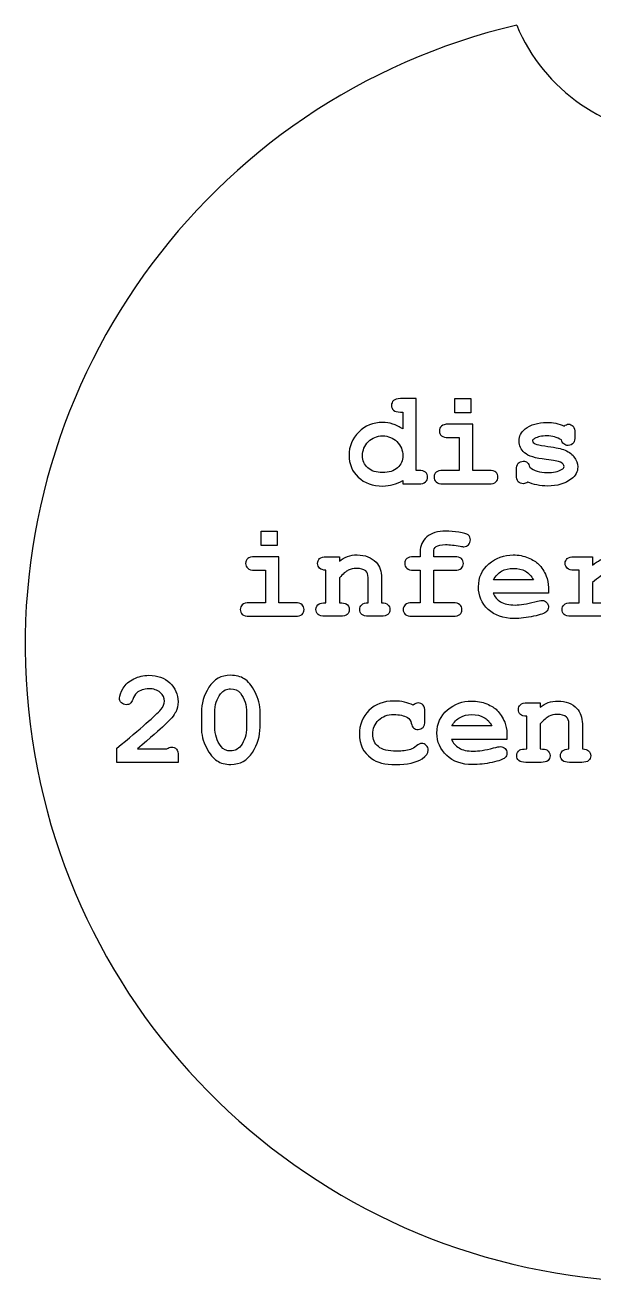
# Model space of a CAD drawing. Header units: millimetres. Extents: x -266 to -166, y 169 to 375.
# Drawn here: x -249 to -220.4, y 264.4 to 327.6 of the extents above; entities that cross this region are included whole.
import ezdxf

# ---------------------------------------------------------------- set-up
doc = ezdxf.new("R2010")
doc.units = ezdxf.units.MM
doc.header["$MEASUREMENT"] = 0
doc.layers.add('incisione', color=6, linetype='Continuous', true_color=0xff00ff)
doc.layers.add('taglio', color=178, linetype='Continuous', true_color=0x000000)

msp = doc.modelspace()

# ---------------------------------------------------------------- linework, layer by layer
at = {"layer": 'incisione'}
for points in [[(-226.614, 308.795), (-226.614, 308.079), (-227.419, 308.079), (-227.419, 308.795)], [(-236.349, 302.138), (-236.349, 301.422), (-237.155, 301.422), (-237.155, 302.138)]]:
    msp.add_lwpolyline(points, close=True, dxfattribs=at)
for points, knots in [([(-229.36, 308.795), (-229.36, 307.594), (-229.36, 306.393), (-229.36, 305.191), (-229.321, 305.191), (-229.283, 305.191), (-229.244, 305.191), (-229.084, 305.191), (-228.968, 305.16), (-228.898, 305.097), (-228.827, 305.035), (-228.792, 304.953), (-228.792, 304.851), (-228.792, 304.752), (-228.827, 304.672), (-228.896, 304.609), (-228.965, 304.546), (-229.081, 304.515), (-229.244, 304.515), (-229.508, 304.515), (-229.772, 304.515), (-230.036, 304.515), (-230.036, 304.57), (-230.036, 304.625), (-230.036, 304.68), (-230.19, 304.59), (-230.351, 304.521), (-230.52, 304.475), (-230.688, 304.429), (-230.862, 304.406), (-231.043, 304.406), (-231.551, 304.406), (-231.96, 304.553), (-232.271, 304.847), (-232.581, 305.14), (-232.736, 305.506), (-232.736, 305.944), (-232.736, 306.402), (-232.573, 306.792), (-232.248, 307.116), (-231.922, 307.439), (-231.525, 307.601), (-231.056, 307.601), (-230.88, 307.601), (-230.707, 307.574), (-230.538, 307.52), (-230.369, 307.466), (-230.201, 307.385), (-230.036, 307.277), (-230.036, 307.558), (-230.036, 307.838), (-230.036, 308.119), (-230.075, 308.119), (-230.113, 308.119), (-230.152, 308.119), (-230.315, 308.119), (-230.431, 308.15), (-230.5, 308.213), (-230.569, 308.276), (-230.604, 308.356), (-230.604, 308.455), (-230.604, 308.557), (-230.569, 308.639), (-230.5, 308.701), (-230.431, 308.764), (-230.315, 308.795), (-230.152, 308.795), (-229.888, 308.795), (-229.624, 308.795), (-229.36, 308.795)], [0, 0, 0, 0, 1, 1, 1, 2, 2, 2, 3, 3, 3, 4, 4, 4, 5, 5, 5, 6, 6, 6, 7, 7, 7, 8, 8, 8, 9, 9, 9, 10, 10, 10, 11, 11, 11, 12, 12, 12, 13, 13, 13, 14, 14, 14, 15, 15, 15, 16, 16, 16, 17, 17, 17, 18, 18, 18, 19, 19, 19, 20, 20, 20, 21, 21, 21, 22, 22, 22, 23, 23, 23, 23]), ([(-222.069, 306.719), (-222.052, 306.636), (-222.012, 306.569), (-221.95, 306.518), (-221.889, 306.468), (-221.817, 306.442), (-221.736, 306.442), (-221.615, 306.442), (-221.519, 306.493), (-221.449, 306.594), (-221.414, 306.647), (-221.396, 306.747), (-221.396, 306.894), (-221.396, 306.949), (-221.396, 307.004), (-221.396, 307.059), (-221.396, 307.222), (-221.427, 307.338), (-221.488, 307.408), (-221.55, 307.477), (-221.627, 307.512), (-221.719, 307.512), (-221.75, 307.512), (-221.784, 307.504), (-221.82, 307.488), (-221.856, 307.473), (-221.895, 307.45), (-221.937, 307.419), (-222.069, 307.481), (-222.207, 307.526), (-222.351, 307.556), (-222.496, 307.586), (-222.646, 307.601), (-222.802, 307.601), (-223.251, 307.601), (-223.614, 307.491), (-223.891, 307.271), (-224.096, 307.11), (-224.198, 306.909), (-224.198, 306.667), (-224.198, 306.431), (-224.107, 306.233), (-223.924, 306.073), (-223.741, 305.91), (-223.378, 305.8), (-222.835, 305.743), (-222.47, 305.703), (-222.229, 305.655), (-222.112, 305.597), (-221.996, 305.54), (-221.937, 305.468), (-221.937, 305.38), (-221.937, 305.327), (-221.978, 305.276), (-222.059, 305.228), (-222.231, 305.131), (-222.472, 305.083), (-222.782, 305.083), (-222.971, 305.083), (-223.139, 305.105), (-223.284, 305.15), (-223.429, 305.195), (-223.553, 305.262), (-223.657, 305.35), (-223.688, 305.46), (-223.73, 305.537), (-223.785, 305.583), (-223.84, 305.628), (-223.909, 305.65), (-223.99, 305.65), (-224.091, 305.65), (-224.173, 305.616), (-224.236, 305.546), (-224.299, 305.477), (-224.33, 305.361), (-224.33, 305.198), (-224.33, 305.122), (-224.33, 305.046), (-224.33, 304.97), (-224.33, 304.807), (-224.299, 304.691), (-224.236, 304.622), (-224.173, 304.553), (-224.089, 304.518), (-223.983, 304.518), (-223.944, 304.518), (-223.905, 304.526), (-223.868, 304.541), (-223.831, 304.557), (-223.795, 304.579), (-223.762, 304.607), (-223.624, 304.541), (-223.471, 304.491), (-223.305, 304.457), (-223.139, 304.423), (-222.958, 304.406), (-222.762, 304.406), (-222.274, 304.406), (-221.877, 304.524), (-221.571, 304.759), (-221.358, 304.922), (-221.251, 305.124), (-221.251, 305.366), (-221.251, 305.545), (-221.314, 305.714), (-221.439, 305.875), (-221.564, 306.035), (-221.743, 306.156), (-221.974, 306.238), (-222.15, 306.299), (-222.462, 306.361), (-222.911, 306.422), (-223.155, 306.455), (-223.312, 306.49), (-223.383, 306.525), (-223.475, 306.573), (-223.521, 306.623), (-223.521, 306.673), (-223.521, 306.717), (-223.487, 306.758), (-223.419, 306.795), (-223.265, 306.881), (-223.057, 306.924), (-222.795, 306.924), (-222.663, 306.924), (-222.537, 306.907), (-222.416, 306.873), (-222.295, 306.839), (-222.179, 306.788), (-222.069, 306.719)], [-43, -43, -43, -43, -42, -42, -42, -41, -41, -41, -40, -40, -40, -39, -39, -39, -38, -38, -38, -37, -37, -37, -36, -36, -36, -35, -35, -35, -34, -34, -34, -33, -33, -33, -32, -32, -32, -31, -31, -31, -30, -30, -30, -29, -29, -29, -28, -28, -28, -27, -27, -27, -26, -26, -26, -25, -25, -25, -24, -24, -24, -23, -23, -23, -22, -22, -22, -21, -21, -21, -20, -20, -20, -19, -19, -19, -18, -18, -18, -17, -17, -17, -16, -16, -16, -15, -15, -15, -14, -14, -14, -13, -13, -13, -12, -12, -12, -11, -11, -11, -10, -10, -10, -9, -9, -9, -8, -8, -8, -7, -7, -7, -6, -6, -6, -5, -5, -5, -4, -4, -4, -3, -3, -3, -2, -2, -2, -1, -1, -1, 0, 0, 0, 0]), ([(-230.036, 305.924), (-230.036, 306.204), (-230.134, 306.44), (-230.33, 306.634), (-230.526, 306.827), (-230.766, 306.924), (-231.05, 306.924), (-231.331, 306.924), (-231.57, 306.827), (-231.766, 306.634), (-231.961, 306.44), (-232.059, 306.207), (-232.059, 305.934), (-232.059, 305.685), (-231.971, 305.481), (-231.795, 305.322), (-231.619, 305.162), (-231.371, 305.083), (-231.05, 305.083), (-230.73, 305.083), (-230.482, 305.162), (-230.304, 305.322), (-230.125, 305.481), (-230.036, 305.682), (-230.036, 305.924)], [0, 0, 0, 0, 1, 1, 1, 2, 2, 2, 3, 3, 3, 4, 4, 4, 5, 5, 5, 6, 6, 6, 7, 7, 7, 8, 8, 8, 8]), ([(-226.521, 307.512), (-226.521, 306.738), (-226.521, 305.965), (-226.521, 305.191), (-226.251, 305.191), (-225.98, 305.191), (-225.71, 305.191), (-225.547, 305.191), (-225.431, 305.16), (-225.361, 305.097), (-225.292, 305.035), (-225.257, 304.953), (-225.257, 304.851), (-225.257, 304.752), (-225.292, 304.672), (-225.361, 304.609), (-225.431, 304.546), (-225.547, 304.515), (-225.71, 304.515), (-226.476, 304.515), (-227.243, 304.515), (-228.01, 304.515), (-228.173, 304.515), (-228.289, 304.546), (-228.358, 304.609), (-228.427, 304.672), (-228.462, 304.754), (-228.462, 304.855), (-228.462, 304.954), (-228.427, 305.035), (-228.358, 305.097), (-228.289, 305.16), (-228.173, 305.191), (-228.01, 305.191), (-227.739, 305.191), (-227.469, 305.191), (-227.198, 305.191), (-227.198, 305.739), (-227.198, 306.287), (-227.198, 306.835), (-227.38, 306.835), (-227.561, 306.835), (-227.743, 306.835), (-227.903, 306.835), (-228.019, 306.866), (-228.089, 306.929), (-228.16, 306.992), (-228.195, 307.074), (-228.195, 307.175), (-228.195, 307.274), (-228.16, 307.355), (-228.091, 307.417), (-228.021, 307.48), (-227.905, 307.512), (-227.743, 307.512), (-227.336, 307.512), (-226.928, 307.512), (-226.521, 307.512)], [0, 0, 0, 0, 1, 1, 1, 2, 2, 2, 3, 3, 3, 4, 4, 4, 5, 5, 5, 6, 6, 6, 7, 7, 7, 8, 8, 8, 9, 9, 9, 10, 10, 10, 11, 11, 11, 12, 12, 12, 13, 13, 13, 14, 14, 14, 15, 15, 15, 16, 16, 16, 17, 17, 17, 18, 18, 18, 19, 19, 19, 19]), ([(-228.485, 300.178), (-228.485, 299.63), (-228.485, 299.082), (-228.485, 298.534), (-228.164, 298.534), (-227.842, 298.534), (-227.521, 298.534), (-227.358, 298.534), (-227.242, 298.503), (-227.173, 298.44), (-227.104, 298.378), (-227.069, 298.296), (-227.069, 298.194), (-227.069, 298.095), (-227.104, 298.014), (-227.173, 297.952), (-227.242, 297.889), (-227.358, 297.858), (-227.521, 297.858), (-228.202, 297.858), (-228.883, 297.858), (-229.564, 297.858), (-229.727, 297.858), (-229.843, 297.889), (-229.912, 297.952), (-229.981, 298.014), (-230.016, 298.096), (-230.016, 298.198), (-230.016, 298.297), (-229.981, 298.378), (-229.912, 298.44), (-229.843, 298.503), (-229.727, 298.534), (-229.564, 298.534), (-229.43, 298.534), (-229.296, 298.534), (-229.161, 298.534), (-229.161, 299.082), (-229.161, 299.63), (-229.161, 300.178), (-229.269, 300.178), (-229.377, 300.178), (-229.485, 300.178), (-229.648, 300.178), (-229.764, 300.209), (-229.833, 300.272), (-229.902, 300.335), (-229.937, 300.417), (-229.937, 300.518), (-229.937, 300.617), (-229.902, 300.698), (-229.833, 300.76), (-229.764, 300.823), (-229.648, 300.854), (-229.485, 300.854), (-229.377, 300.854), (-229.269, 300.854), (-229.161, 300.854), (-229.161, 300.94), (-229.161, 301.026), (-229.161, 301.112), (-229.161, 301.407), (-229.051, 301.651), (-228.83, 301.846), (-228.609, 302.041), (-228.288, 302.138), (-227.868, 302.138), (-227.681, 302.138), (-227.464, 302.121), (-227.219, 302.087), (-226.974, 302.053), (-226.816, 302.005), (-226.747, 301.944), (-226.678, 301.882), (-226.643, 301.803), (-226.643, 301.706), (-226.643, 301.603), (-226.674, 301.518), (-226.736, 301.453), (-226.797, 301.389), (-226.873, 301.356), (-226.963, 301.356), (-227.005, 301.356), (-227.068, 301.364), (-227.151, 301.379), (-227.431, 301.434), (-227.678, 301.462), (-227.894, 301.462), (-228.118, 301.462), (-228.273, 301.428), (-228.358, 301.361), (-228.442, 301.294), (-228.485, 301.211), (-228.485, 301.112), (-228.485, 301.026), (-228.485, 300.94), (-228.485, 300.854), (-228.137, 300.854), (-227.789, 300.854), (-227.442, 300.854), (-227.279, 300.854), (-227.163, 300.823), (-227.094, 300.76), (-227.024, 300.698), (-226.99, 300.616), (-226.99, 300.514), (-226.99, 300.415), (-227.024, 300.335), (-227.094, 300.272), (-227.163, 300.209), (-227.279, 300.178), (-227.442, 300.178), (-227.789, 300.178), (-228.137, 300.178), (-228.485, 300.178)], [0, 0, 0, 0, 1, 1, 1, 2, 2, 2, 3, 3, 3, 4, 4, 4, 5, 5, 5, 6, 6, 6, 7, 7, 7, 8, 8, 8, 9, 9, 9, 10, 10, 10, 11, 11, 11, 12, 12, 12, 13, 13, 13, 14, 14, 14, 15, 15, 15, 16, 16, 16, 17, 17, 17, 18, 18, 18, 19, 19, 19, 20, 20, 20, 21, 21, 21, 22, 22, 22, 23, 23, 23, 24, 24, 24, 25, 25, 25, 26, 26, 26, 27, 27, 27, 28, 28, 28, 29, 29, 29, 30, 30, 30, 31, 31, 31, 32, 32, 32, 33, 33, 33, 34, 34, 34, 35, 35, 35, 36, 36, 36, 37, 37, 37, 38, 38, 38, 38]), ([(-236.257, 300.854), (-236.257, 300.081), (-236.257, 299.308), (-236.257, 298.534), (-235.986, 298.534), (-235.716, 298.534), (-235.445, 298.534), (-235.282, 298.534), (-235.166, 298.503), (-235.097, 298.44), (-235.028, 298.378), (-234.993, 298.296), (-234.993, 298.194), (-234.993, 298.095), (-235.028, 298.014), (-235.097, 297.952), (-235.166, 297.889), (-235.282, 297.858), (-235.445, 297.858), (-236.212, 297.858), (-236.979, 297.858), (-237.745, 297.858), (-237.908, 297.858), (-238.024, 297.889), (-238.094, 297.952), (-238.163, 298.014), (-238.198, 298.096), (-238.198, 298.198), (-238.198, 298.297), (-238.163, 298.378), (-238.094, 298.44), (-238.024, 298.503), (-237.908, 298.534), (-237.745, 298.534), (-237.475, 298.534), (-237.204, 298.534), (-236.934, 298.534), (-236.934, 299.082), (-236.934, 299.63), (-236.934, 300.178), (-237.115, 300.178), (-237.297, 300.178), (-237.478, 300.178), (-237.639, 300.178), (-237.754, 300.209), (-237.825, 300.272), (-237.895, 300.335), (-237.93, 300.417), (-237.93, 300.518), (-237.93, 300.617), (-237.896, 300.698), (-237.826, 300.76), (-237.757, 300.823), (-237.641, 300.854), (-237.478, 300.854), (-237.071, 300.854), (-236.664, 300.854), (-236.257, 300.854)], [0, 0, 0, 0, 1, 1, 1, 2, 2, 2, 3, 3, 3, 4, 4, 4, 5, 5, 5, 6, 6, 6, 7, 7, 7, 8, 8, 8, 9, 9, 9, 10, 10, 10, 11, 11, 11, 12, 12, 12, 13, 13, 13, 14, 14, 14, 15, 15, 15, 16, 16, 16, 17, 17, 17, 18, 18, 18, 19, 19, 19, 19]), ([(-233.221, 300.854), (-233.435, 300.854), (-233.65, 300.854), (-233.864, 300.854), (-234.027, 300.854), (-234.143, 300.823), (-234.212, 300.76), (-234.282, 300.698), (-234.316, 300.617), (-234.316, 300.518), (-234.316, 300.419), (-234.282, 300.337), (-234.214, 300.274), (-234.146, 300.21), (-234.04, 300.178), (-233.897, 300.178), (-233.897, 299.63), (-233.897, 299.082), (-233.897, 298.534), (-234.071, 298.534), (-234.184, 298.518), (-234.237, 298.485), (-234.343, 298.417), (-234.396, 298.321), (-234.396, 298.198), (-234.396, 298.096), (-234.361, 298.014), (-234.292, 297.952), (-234.222, 297.889), (-234.106, 297.858), (-233.943, 297.858), (-233.687, 297.858), (-233.431, 297.858), (-233.175, 297.858), (-233.012, 297.858), (-232.896, 297.889), (-232.826, 297.952), (-232.757, 298.014), (-232.722, 298.095), (-232.722, 298.194), (-232.722, 298.322), (-232.776, 298.419), (-232.884, 298.485), (-232.935, 298.518), (-233.047, 298.534), (-233.221, 298.534), (-233.221, 298.953), (-233.221, 299.373), (-233.221, 299.792), (-233.04, 299.988), (-232.891, 300.116), (-232.774, 300.176), (-232.656, 300.237), (-232.519, 300.267), (-232.363, 300.267), (-232.156, 300.267), (-232.001, 300.223), (-231.897, 300.135), (-231.818, 300.067), (-231.778, 299.959), (-231.778, 299.812), (-231.778, 299.386), (-231.778, 298.96), (-231.778, 298.534), (-231.921, 298.534), (-232.027, 298.503), (-232.095, 298.44), (-232.164, 298.378), (-232.198, 298.297), (-232.198, 298.198), (-232.198, 298.096), (-232.163, 298.014), (-232.094, 297.952), (-232.024, 297.889), (-231.908, 297.858), (-231.745, 297.858), (-231.542, 297.858), (-231.338, 297.858), (-231.135, 297.858), (-230.972, 297.858), (-230.856, 297.889), (-230.787, 297.952), (-230.717, 298.014), (-230.683, 298.095), (-230.683, 298.194), (-230.683, 298.296), (-230.717, 298.378), (-230.785, 298.44), (-230.853, 298.503), (-230.959, 298.534), (-231.102, 298.534), (-231.102, 298.953), (-231.102, 299.373), (-231.102, 299.792), (-231.102, 300.113), (-231.194, 300.373), (-231.379, 300.571), (-231.612, 300.819), (-231.929, 300.944), (-232.33, 300.944), (-232.503, 300.944), (-232.665, 300.917), (-232.813, 300.864), (-232.962, 300.812), (-233.098, 300.732), (-233.221, 300.627), (-233.221, 300.703), (-233.221, 300.779), (-233.221, 300.854)], [-36, -36, -36, -36, -35, -35, -35, -34, -34, -34, -33, -33, -33, -32, -32, -32, -31, -31, -31, -30, -30, -30, -29, -29, -29, -28, -28, -28, -27, -27, -27, -26, -26, -26, -25, -25, -25, -24, -24, -24, -23, -23, -23, -22, -22, -22, -21, -21, -21, -20, -20, -20, -19, -19, -19, -18, -18, -18, -17, -17, -17, -16, -16, -16, -15, -15, -15, -14, -14, -14, -13, -13, -13, -12, -12, -12, -11, -11, -11, -10, -10, -10, -9, -9, -9, -8, -8, -8, -7, -7, -7, -6, -6, -6, -5, -5, -5, -4, -4, -4, -3, -3, -3, -2, -2, -2, -1, -1, -1, 0, 0, 0, 0]), ([(-222.726, 299.013), (-222.726, 299.109), (-222.726, 299.204), (-222.726, 299.3), (-222.726, 299.52), (-222.761, 299.714), (-222.831, 299.881), (-222.935, 300.121), (-223.066, 300.322), (-223.224, 300.485), (-223.336, 300.597), (-223.507, 300.702), (-223.737, 300.798), (-223.967, 300.895), (-224.22, 300.944), (-224.495, 300.944), (-224.952, 300.944), (-225.357, 300.794), (-225.708, 300.496), (-226.058, 300.198), (-226.234, 299.812), (-226.234, 299.336), (-226.234, 298.89), (-226.072, 298.513), (-225.747, 298.208), (-225.423, 297.902), (-224.99, 297.749), (-224.448, 297.749), (-224.134, 297.749), (-223.806, 297.786), (-223.465, 297.859), (-223.124, 297.933), (-222.909, 298.011), (-222.821, 298.092), (-222.755, 298.154), (-222.722, 298.228), (-222.722, 298.316), (-222.722, 298.413), (-222.753, 298.494), (-222.815, 298.557), (-222.876, 298.621), (-222.952, 298.653), (-223.042, 298.653), (-223.109, 298.653), (-223.227, 298.631), (-223.399, 298.587), (-223.815, 298.479), (-224.148, 298.425), (-224.399, 298.425), (-224.705, 298.425), (-224.947, 298.479), (-225.127, 298.587), (-225.306, 298.695), (-225.431, 298.837), (-225.501, 299.013), (-224.576, 299.013), (-223.651, 299.013), (-222.726, 299.013)], [-19, -19, -19, -19, -18, -18, -18, -17, -17, -17, -16, -16, -16, -15, -15, -15, -14, -14, -14, -13, -13, -13, -12, -12, -12, -11, -11, -11, -10, -10, -10, -9, -9, -9, -8, -8, -8, -7, -7, -7, -6, -6, -6, -5, -5, -5, -4, -4, -4, -3, -3, -3, -2, -2, -2, -1, -1, -1, 0, 0, 0, 0]), ([(-220.508, 300.854), (-220.815, 300.854), (-221.122, 300.854), (-221.429, 300.854), (-221.591, 300.854), (-221.708, 300.823), (-221.777, 300.76), (-221.846, 300.698), (-221.881, 300.617), (-221.881, 300.518), (-221.881, 300.417), (-221.846, 300.335), (-221.777, 300.272), (-221.708, 300.209), (-221.591, 300.178), (-221.429, 300.178), (-221.347, 300.178), (-221.266, 300.178), (-221.184, 300.178), (-221.184, 299.63), (-221.184, 299.082), (-221.184, 298.534), (-221.319, 298.534), (-221.453, 298.534), (-221.587, 298.534), (-221.75, 298.534), (-221.866, 298.503), (-221.935, 298.44), (-222.005, 298.378), (-222.039, 298.297), (-222.039, 298.198), (-222.039, 298.096), (-222.005, 298.014), (-221.935, 297.952), (-221.866, 297.889), (-221.75, 297.858), (-221.587, 297.858), (-220.906, 297.858), (-220.225, 297.858), (-219.544, 297.858), (-219.381, 297.858), (-219.265, 297.889), (-219.196, 297.952), (-219.127, 298.014), (-219.092, 298.095), (-219.092, 298.194), (-219.092, 298.296), (-219.127, 298.378), (-219.196, 298.44), (-219.265, 298.503), (-219.381, 298.534), (-219.544, 298.534), (-219.865, 298.534), (-220.187, 298.534), (-220.508, 298.534), (-220.508, 298.874), (-220.508, 299.214), (-220.508, 299.554), (-220.226, 299.792), (-219.991, 299.97), (-219.803, 300.089), (-219.615, 300.208), (-219.474, 300.267), (-219.379, 300.267), (-219.307, 300.267), (-219.224, 300.225), (-219.132, 300.142), (-219.039, 300.058), (-218.951, 300.016), (-218.868, 300.016), (-218.773, 300.016), (-218.692, 300.05), (-218.625, 300.117), (-218.558, 300.184), (-218.524, 300.266), (-218.524, 300.363), (-218.524, 300.477), (-218.595, 300.589), (-218.736, 300.699), (-218.942, 300.862), (-219.156, 300.944), (-219.376, 300.944), (-219.519, 300.944), (-219.672, 300.909), (-219.836, 300.841), (-220, 300.773), (-220.224, 300.637), (-220.508, 300.432), (-220.508, 300.573), (-220.508, 300.714), (-220.508, 300.854)], [-30, -30, -30, -30, -29, -29, -29, -28, -28, -28, -27, -27, -27, -26, -26, -26, -25, -25, -25, -24, -24, -24, -23, -23, -23, -22, -22, -22, -21, -21, -21, -20, -20, -20, -19, -19, -19, -18, -18, -18, -17, -17, -17, -16, -16, -16, -15, -15, -15, -14, -14, -14, -13, -13, -13, -12, -12, -12, -11, -11, -11, -10, -10, -10, -9, -9, -9, -8, -8, -8, -7, -7, -7, -6, -6, -6, -5, -5, -5, -4, -4, -4, -3, -3, -3, -2, -2, -2, -1, -1, -1, 0, 0, 0, 0]), ([(-223.475, 299.689), (-223.578, 299.883), (-223.714, 300.028), (-223.881, 300.123), (-224.048, 300.219), (-224.247, 300.267), (-224.478, 300.267), (-224.707, 300.267), (-224.905, 300.219), (-225.072, 300.123), (-225.239, 300.028), (-225.376, 299.883), (-225.481, 299.689), (-224.813, 299.689), (-224.144, 299.689), (-223.475, 299.689)], [0, 0, 0, 0, 1, 1, 1, 2, 2, 2, 3, 3, 3, 4, 4, 4, 5, 5, 5, 5]), ([(-243.366, 291.191), (-242.691, 291.766), (-242.237, 292.164), (-242.003, 292.386), (-241.706, 292.668), (-241.519, 292.888), (-241.441, 293.048), (-241.362, 293.207), (-241.323, 293.381), (-241.323, 293.568), (-241.323, 293.935), (-241.46, 294.248), (-241.733, 294.507), (-242.006, 294.765), (-242.355, 294.894), (-242.782, 294.894), (-243.057, 294.894), (-243.312, 294.835), (-243.546, 294.716), (-243.781, 294.597), (-243.959, 294.439), (-244.081, 294.241), (-244.203, 294.043), (-244.264, 293.878), (-244.264, 293.746), (-244.264, 293.658), (-244.23, 293.581), (-244.163, 293.515), (-244.096, 293.449), (-244.017, 293.416), (-243.924, 293.416), (-243.845, 293.416), (-243.778, 293.436), (-243.724, 293.475), (-243.671, 293.515), (-243.628, 293.581), (-243.597, 293.673), (-243.547, 293.821), (-243.48, 293.932), (-243.396, 294.007), (-243.235, 294.147), (-243.034, 294.218), (-242.792, 294.218), (-242.552, 294.218), (-242.36, 294.155), (-242.216, 294.028), (-242.072, 293.902), (-242, 293.756), (-242, 293.591), (-242, 293.459), (-242.064, 293.319), (-242.191, 293.172), (-242.444, 292.883), (-243.18, 292.237), (-244.399, 291.231), (-244.399, 290.992), (-244.399, 290.754), (-244.399, 290.515), (-243.372, 290.515), (-242.344, 290.515), (-241.317, 290.515), (-241.317, 290.623), (-241.317, 290.73), (-241.317, 290.838), (-241.317, 291.003), (-241.347, 291.12), (-241.408, 291.188), (-241.468, 291.256), (-241.55, 291.29), (-241.653, 291.29), (-241.726, 291.29), (-241.803, 291.257), (-241.884, 291.191), (-242.378, 291.191), (-242.872, 291.191), (-243.366, 291.191)], [-25, -25, -25, -25, -24, -24, -24, -23, -23, -23, -22, -22, -22, -21, -21, -21, -20, -20, -20, -19, -19, -19, -18, -18, -18, -17, -17, -17, -16, -16, -16, -15, -15, -15, -14, -14, -14, -13, -13, -13, -12, -12, -12, -11, -11, -11, -10, -10, -10, -9, -9, -9, -8, -8, -8, -7, -7, -7, -6, -6, -6, -5, -5, -5, -4, -4, -4, -3, -3, -3, -2, -2, -2, -1, -1, -1, 0, 0, 0, 0]), ([(-237.201, 293.026), (-237.201, 292.779), (-237.201, 292.531), (-237.201, 292.284), (-237.201, 291.844), (-237.328, 291.422), (-237.583, 291.02), (-237.837, 290.617), (-238.2, 290.416), (-238.673, 290.416), (-238.946, 290.416), (-239.177, 290.476), (-239.365, 290.596), (-239.553, 290.716), (-239.731, 290.937), (-239.899, 291.259), (-240.068, 291.581), (-240.152, 291.923), (-240.152, 292.284), (-240.152, 292.531), (-240.152, 292.779), (-240.152, 293.026), (-240.152, 293.464), (-240.025, 293.885), (-239.772, 294.289), (-239.519, 294.693), (-239.156, 294.894), (-238.683, 294.894), (-238.413, 294.894), (-238.183, 294.835), (-237.995, 294.716), (-237.807, 294.597), (-237.628, 294.377), (-237.457, 294.054), (-237.287, 293.732), (-237.201, 293.389), (-237.201, 293.026)], [0, 0, 0, 0, 1, 1, 1, 2, 2, 2, 3, 3, 3, 4, 4, 4, 5, 5, 5, 6, 6, 6, 7, 7, 7, 8, 8, 8, 9, 9, 9, 10, 10, 10, 11, 11, 11, 12, 12, 12, 12]), ([(-237.881, 293.026), (-237.881, 293.394), (-237.983, 293.715), (-238.188, 293.99), (-238.305, 294.142), (-238.469, 294.218), (-238.68, 294.218), (-238.884, 294.218), (-239.052, 294.134), (-239.182, 293.967), (-239.377, 293.714), (-239.475, 293.4), (-239.475, 293.026), (-239.475, 292.779), (-239.475, 292.531), (-239.475, 292.284), (-239.475, 291.914), (-239.372, 291.593), (-239.165, 291.32), (-239.051, 291.168), (-238.887, 291.092), (-238.673, 291.092), (-238.471, 291.092), (-238.305, 291.176), (-238.175, 291.343), (-237.979, 291.596), (-237.881, 291.91), (-237.881, 292.284), (-237.881, 292.531), (-237.881, 292.779), (-237.881, 293.026)], [0, 0, 0, 0, 1, 1, 1, 2, 2, 2, 3, 3, 3, 4, 4, 4, 5, 5, 5, 6, 6, 6, 7, 7, 7, 8, 8, 8, 9, 9, 9, 10, 10, 10, 10]), ([(-229.512, 293.389), (-229.43, 293.466), (-229.347, 293.505), (-229.261, 293.505), (-229.164, 293.505), (-229.084, 293.47), (-229.021, 293.401), (-228.959, 293.332), (-228.927, 293.217), (-228.927, 293.056), (-228.927, 292.911), (-228.927, 292.766), (-228.927, 292.62), (-228.927, 292.458), (-228.959, 292.342), (-229.021, 292.274), (-229.084, 292.206), (-229.166, 292.172), (-229.267, 292.172), (-229.36, 292.172), (-229.438, 292.198), (-229.502, 292.251), (-229.548, 292.29), (-229.584, 292.371), (-229.611, 292.493), (-229.637, 292.616), (-229.701, 292.706), (-229.802, 292.766), (-229.98, 292.871), (-230.208, 292.924), (-230.485, 292.924), (-230.804, 292.924), (-231.06, 292.831), (-231.252, 292.644), (-231.445, 292.457), (-231.541, 292.22), (-231.541, 291.934), (-231.541, 291.67), (-231.449, 291.461), (-231.264, 291.309), (-231.079, 291.156), (-230.772, 291.079), (-230.343, 291.079), (-230.062, 291.079), (-229.832, 291.108), (-229.653, 291.165), (-229.548, 291.2), (-229.448, 291.26), (-229.353, 291.345), (-229.259, 291.43), (-229.173, 291.472), (-229.096, 291.472), (-229.003, 291.472), (-228.924, 291.438), (-228.856, 291.37), (-228.789, 291.301), (-228.756, 291.221), (-228.756, 291.129), (-228.756, 290.979), (-228.858, 290.837), (-229.063, 290.703), (-229.366, 290.503), (-229.811, 290.403), (-230.396, 290.403), (-230.922, 290.403), (-231.331, 290.512), (-231.624, 290.729), (-232.02, 291.022), (-232.218, 291.422), (-232.218, 291.931), (-232.218, 292.413), (-232.057, 292.811), (-231.736, 293.127), (-231.415, 293.443), (-230.996, 293.601), (-230.479, 293.601), (-230.292, 293.601), (-230.118, 293.583), (-229.957, 293.548), (-229.796, 293.513), (-229.648, 293.46), (-229.512, 293.389)], [0, 0, 0, 0, 1, 1, 1, 2, 2, 2, 3, 3, 3, 4, 4, 4, 5, 5, 5, 6, 6, 6, 7, 7, 7, 8, 8, 8, 9, 9, 9, 10, 10, 10, 11, 11, 11, 12, 12, 12, 13, 13, 13, 14, 14, 14, 15, 15, 15, 16, 16, 16, 17, 17, 17, 18, 18, 18, 19, 19, 19, 20, 20, 20, 21, 21, 21, 22, 22, 22, 23, 23, 23, 24, 24, 24, 25, 25, 25, 26, 26, 26, 27, 27, 27, 27]), ([(-224.812, 291.67), (-224.812, 291.766), (-224.812, 291.861), (-224.812, 291.957), (-224.812, 292.177), (-224.847, 292.371), (-224.917, 292.538), (-225.021, 292.778), (-225.152, 292.979), (-225.31, 293.142), (-225.422, 293.254), (-225.594, 293.359), (-225.823, 293.455), (-226.053, 293.552), (-226.306, 293.601), (-226.581, 293.601), (-227.039, 293.601), (-227.443, 293.452), (-227.794, 293.153), (-228.145, 292.855), (-228.32, 292.469), (-228.32, 291.993), (-228.32, 291.547), (-228.158, 291.171), (-227.833, 290.865), (-227.509, 290.559), (-227.076, 290.406), (-226.535, 290.406), (-226.22, 290.406), (-225.892, 290.443), (-225.551, 290.517), (-225.21, 290.59), (-224.996, 290.668), (-224.908, 290.749), (-224.842, 290.811), (-224.809, 290.886), (-224.809, 290.974), (-224.809, 291.07), (-224.839, 291.151), (-224.901, 291.215), (-224.963, 291.278), (-225.039, 291.31), (-225.129, 291.31), (-225.195, 291.31), (-225.314, 291.288), (-225.485, 291.244), (-225.901, 291.136), (-226.234, 291.083), (-226.485, 291.083), (-226.791, 291.083), (-227.034, 291.136), (-227.213, 291.244), (-227.392, 291.352), (-227.517, 291.494), (-227.587, 291.67), (-226.662, 291.67), (-225.737, 291.67), (-224.812, 291.67)], [-19, -19, -19, -19, -18, -18, -18, -17, -17, -17, -16, -16, -16, -15, -15, -15, -14, -14, -14, -13, -13, -13, -12, -12, -12, -11, -11, -11, -10, -10, -10, -9, -9, -9, -8, -8, -8, -7, -7, -7, -6, -6, -6, -5, -5, -5, -4, -4, -4, -3, -3, -3, -2, -2, -2, -1, -1, -1, 0, 0, 0, 0]), ([(-223.139, 293.512), (-223.353, 293.512), (-223.568, 293.512), (-223.782, 293.512), (-223.945, 293.512), (-224.061, 293.48), (-224.13, 293.417), (-224.2, 293.355), (-224.234, 293.274), (-224.234, 293.175), (-224.234, 293.076), (-224.2, 292.994), (-224.132, 292.931), (-224.064, 292.867), (-223.958, 292.835), (-223.815, 292.835), (-223.815, 292.287), (-223.815, 291.739), (-223.815, 291.191), (-223.989, 291.191), (-224.102, 291.175), (-224.155, 291.142), (-224.261, 291.074), (-224.314, 290.978), (-224.314, 290.855), (-224.314, 290.754), (-224.279, 290.672), (-224.21, 290.609), (-224.14, 290.546), (-224.024, 290.515), (-223.861, 290.515), (-223.605, 290.515), (-223.349, 290.515), (-223.092, 290.515), (-222.93, 290.515), (-222.814, 290.546), (-222.744, 290.609), (-222.675, 290.672), (-222.64, 290.752), (-222.64, 290.851), (-222.64, 290.979), (-222.694, 291.076), (-222.802, 291.142), (-222.853, 291.175), (-222.965, 291.191), (-223.139, 291.191), (-223.139, 291.611), (-223.139, 292.03), (-223.139, 292.449), (-222.958, 292.645), (-222.809, 292.773), (-222.691, 292.833), (-222.574, 292.894), (-222.437, 292.924), (-222.281, 292.924), (-222.074, 292.924), (-221.919, 292.88), (-221.815, 292.792), (-221.736, 292.724), (-221.696, 292.616), (-221.696, 292.469), (-221.696, 292.043), (-221.696, 291.617), (-221.696, 291.191), (-221.839, 291.191), (-221.945, 291.16), (-222.013, 291.097), (-222.081, 291.035), (-222.116, 290.954), (-222.116, 290.855), (-222.116, 290.754), (-222.081, 290.672), (-222.012, 290.609), (-221.942, 290.546), (-221.826, 290.515), (-221.663, 290.515), (-221.46, 290.515), (-221.256, 290.515), (-221.053, 290.515), (-220.89, 290.515), (-220.774, 290.546), (-220.705, 290.609), (-220.635, 290.672), (-220.601, 290.752), (-220.601, 290.851), (-220.601, 290.953), (-220.635, 291.035), (-220.703, 291.097), (-220.771, 291.16), (-220.877, 291.191), (-221.02, 291.191), (-221.02, 291.611), (-221.02, 292.03), (-221.02, 292.449), (-221.02, 292.77), (-221.112, 293.03), (-221.297, 293.228), (-221.53, 293.476), (-221.847, 293.601), (-222.248, 293.601), (-222.421, 293.601), (-222.583, 293.574), (-222.731, 293.521), (-222.88, 293.469), (-223.015, 293.389), (-223.139, 293.284), (-223.139, 293.36), (-223.139, 293.436), (-223.139, 293.512)], [-36, -36, -36, -36, -35, -35, -35, -34, -34, -34, -33, -33, -33, -32, -32, -32, -31, -31, -31, -30, -30, -30, -29, -29, -29, -28, -28, -28, -27, -27, -27, -26, -26, -26, -25, -25, -25, -24, -24, -24, -23, -23, -23, -22, -22, -22, -21, -21, -21, -20, -20, -20, -19, -19, -19, -18, -18, -18, -17, -17, -17, -16, -16, -16, -15, -15, -15, -14, -14, -14, -13, -13, -13, -12, -12, -12, -11, -11, -11, -10, -10, -10, -9, -9, -9, -8, -8, -8, -7, -7, -7, -6, -6, -6, -5, -5, -5, -4, -4, -4, -3, -3, -3, -2, -2, -2, -1, -1, -1, 0, 0, 0, 0]), ([(-225.561, 292.347), (-225.664, 292.54), (-225.8, 292.685), (-225.967, 292.781), (-226.134, 292.876), (-226.333, 292.924), (-226.564, 292.924), (-226.793, 292.924), (-226.991, 292.876), (-227.158, 292.781), (-227.326, 292.685), (-227.462, 292.54), (-227.568, 292.347), (-226.899, 292.347), (-226.23, 292.347), (-225.561, 292.347)], [0, 0, 0, 0, 1, 1, 1, 2, 2, 2, 3, 3, 3, 4, 4, 4, 5, 5, 5, 5])]:
    msp.add_open_spline(points, degree=3, knots=knots, dxfattribs=at)
at = {"layer": 'taglio'}
for centre, radius, start, end in [((-217, 296.413), 32, 103.2187, 73.4694), ((-216, 331.003), 9, 202.45871, 334.22939)]:
    msp.add_arc(centre, radius, start, end, dxfattribs=at)

doc.saveas('drawing.dxf')
